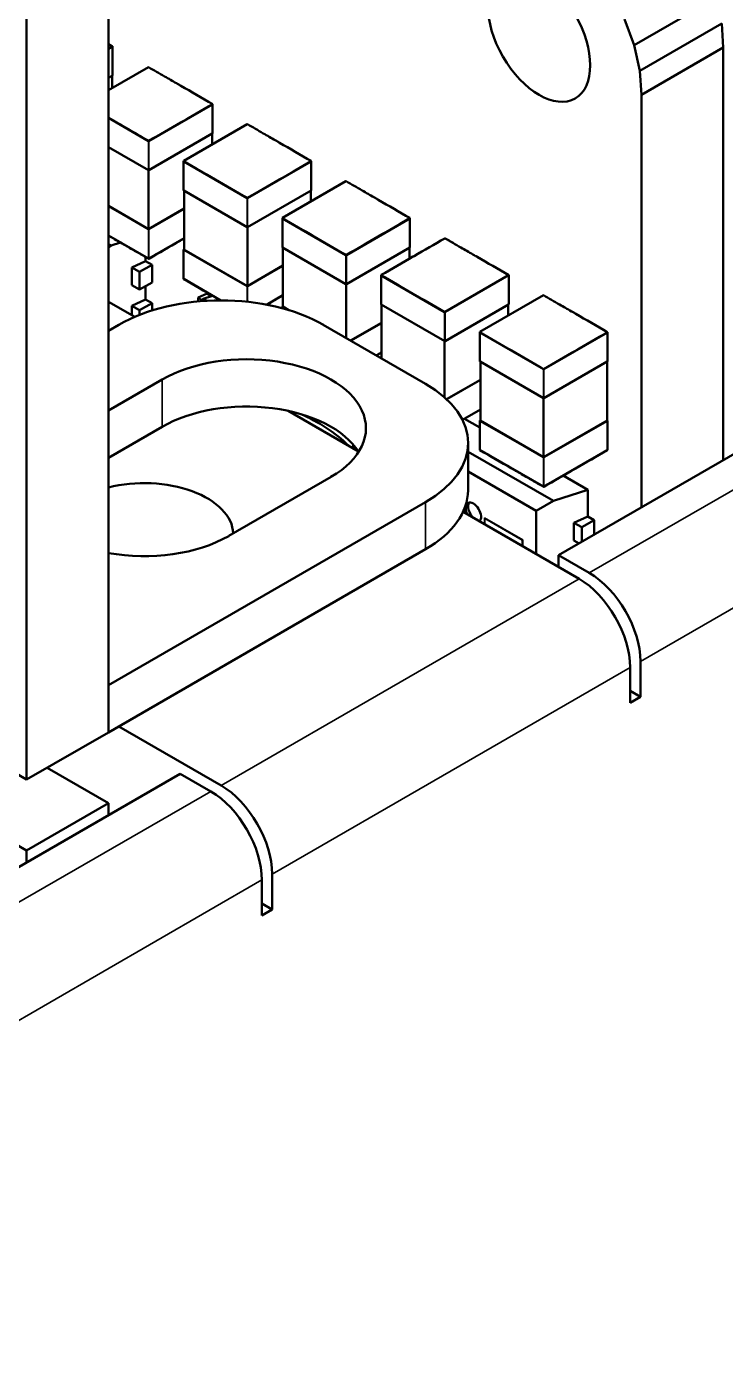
# Model space of a CAD drawing. Header units: millimetres. Extents: x 3137 to 5094, y 789 to 1822.
# Drawn here: x 4183.24 to 4192.9, y 1605.67 to 1624.08 of the extents above; entities that cross this region are included whole.
import ezdxf

# ---------------------------------------------------------------- set-up
doc = ezdxf.new("R2010")
doc.units = ezdxf.units.MM
doc.header["$LTSCALE"] = 1.8
doc.layers.add('외형선(ISO)', color=7, linetype='Continuous', lineweight=50)
doc.layers.add('좁은 외형선(ISO)', color=7, linetype='Continuous', lineweight=35)

msp = doc.modelspace()

# ---------------------------------------------------------------- linework, layer by layer
at = {"layer": '외형선(ISO)'}
for p, q in [((4184.371, 1627.876), (4184.371, 1614.322)), ((4183.24, 1613.669), (4183.24, 1627.223)), ((4192.769, 1624.477), (4191.636, 1623.822)), ((4191.636, 1623.822), (4191.504, 1624.182)), ((4192.85, 1624.122), (4191.716, 1623.468)), ((4192.87, 1623.79), (4192.85, 1624.122)), ((4184.371, 1623.772), (4184.424, 1623.803)), ((4184.425, 1623.405), (4184.425, 1623.805)), ((4191.716, 1623.468), (4191.636, 1623.822)), ((4192.87, 1623.79), (4191.737, 1623.136)), ((4192.87, 1618.086), (4192.87, 1623.79)), ((4184.923, 1623.519), (4184.371, 1623.2)), ((4184.423, 1623.4), (4184.371, 1623.37)), ((4184.42, 1623.228), (4184.42, 1623.399)), ((4191.737, 1623.136), (4191.716, 1623.468)), ((4202.049, 1623.385), (4190.594, 1616.772)), ((4191.737, 1617.432), (4191.737, 1623.136)), ((4184.93, 1622.498), (4185.807, 1623.004)), ((4185.808, 1622.606), (4185.808, 1623.006)), ((4184.371, 1622.816), (4184.923, 1622.498)), ((4186.288, 1622.73), (4185.411, 1622.224)), ((4185.806, 1622.602), (4184.929, 1622.095)), ((4185.803, 1622.45), (4185.803, 1622.6)), ((4184.924, 1622.095), (4184.371, 1622.415)), ((4185.41, 1621.818), (4185.41, 1622.221)), ((4185.411, 1622.216), (4186.288, 1621.709)), ((4186.295, 1621.709), (4187.172, 1622.216)), ((4187.173, 1621.818), (4187.173, 1622.218)), ((4184.926, 1622.095), (4184.926, 1621.279)), ((4187.653, 1621.942), (4186.776, 1621.436)), ((4186.289, 1621.307), (4185.412, 1621.813)), ((4185.418, 1621.81), (4185.418, 1620.995)), ((4187.171, 1621.813), (4186.294, 1621.307)), ((4187.168, 1621.662), (4187.168, 1621.812)), ((4184.926, 1621.279), (4184.371, 1621.6)), ((4185.418, 1621.563), (4184.926, 1621.279)), ((4186.775, 1621.029), (4186.775, 1621.432)), ((4186.776, 1621.427), (4187.653, 1620.921)), ((4187.66, 1620.921), (4188.537, 1621.427)), ((4188.538, 1621.029), (4188.538, 1621.429)), ((4184.923, 1620.873), (4184.371, 1621.192)), ((4186.291, 1621.306), (4186.291, 1620.491)), ((4184.371, 1621.072), (4184.408, 1621.051)), ((4184.408, 1621.051), (4184.371, 1621.029)), ((4184.408, 1621.051), (4184.538, 1621.093)), ((4185.418, 1621.155), (4184.93, 1620.873)), ((4185.409, 1620.993), (4185.409, 1620.59)), ((4185.412, 1620.997), (4185.418, 1621.001)), ((4185.414, 1620.997), (4185.418, 1620.999)), ((4186.291, 1620.491), (4185.414, 1620.997)), ((4187.654, 1620.519), (4186.777, 1621.025)), ((4186.783, 1621.022), (4186.783, 1620.207)), ((4188.536, 1621.025), (4187.659, 1620.519)), ((4188.533, 1620.872), (4188.533, 1621.023)), ((4184.885, 1620.837), (4184.694, 1620.751)), ((4184.885, 1620.893), (4184.885, 1620.837)), ((4184.973, 1620.787), (4184.885, 1620.838)), ((4188.533, 1620.87), (4188.533, 1620.87)), ((4184.694, 1620.751), (4184.694, 1620.506)), ((4184.802, 1620.689), (4184.694, 1620.751)), ((4184.802, 1620.689), (4184.973, 1620.787)), ((4184.802, 1620.689), (4184.802, 1620.444)), ((4184.973, 1620.787), (4184.973, 1620.542)), ((4186.783, 1620.775), (4186.291, 1620.491)), ((4188.139, 1620.241), (4188.14, 1620.641)), ((4188.141, 1620.639), (4189.018, 1620.133)), ((4189.902, 1620.643), (4189.025, 1620.137)), ((4189.903, 1620.241), (4189.903, 1620.644)), ((4184.802, 1620.444), (4184.694, 1620.506)), ((4184.802, 1620.444), (4184.973, 1620.542)), ((4184.884, 1620.491), (4184.884, 1620.306)), ((4185.925, 1620.294), (4185.411, 1620.591)), ((4187.656, 1620.518), (4187.656, 1619.774)), ((4184.371, 1620.276), (4184.734, 1620.066)), ((4184.694, 1620.22), (4184.884, 1620.306)), ((4184.802, 1620.158), (4184.973, 1620.256)), ((4184.884, 1620.307), (4184.973, 1620.256)), ((4184.973, 1620.256), (4184.973, 1620.154)), ((4185.613, 1620.336), (4185.733, 1620.388)), ((4185.613, 1620.336), (4185.613, 1620.28)), ((4185.662, 1620.299), (4185.613, 1620.336)), ((4185.644, 1620.282), (4185.681, 1620.316)), ((4185.811, 1620.358), (4185.681, 1620.316)), ((4185.681, 1620.316), (4185.728, 1620.288)), ((4185.783, 1620.349), (4185.733, 1620.388)), ((4185.813, 1620.359), (4185.813, 1620.359)), ((4186.783, 1620.367), (4186.556, 1620.235)), ((4190.383, 1620.365), (4189.506, 1619.859)), ((4184.694, 1620.22), (4184.694, 1620.09)), ((4184.694, 1620.22), (4184.802, 1620.158)), ((4184.802, 1620.158), (4184.802, 1620.094)), ((4186.569, 1620.233), (4186.562, 1620.237)), ((4186.774, 1620.205), (4186.774, 1620.185)), ((4186.777, 1620.209), (4186.783, 1620.213)), ((4186.779, 1620.209), (4186.783, 1620.211)), ((4186.866, 1620.159), (4186.779, 1620.209)), ((4188.142, 1620.237), (4189.019, 1619.73)), ((4188.144, 1619.492), (4188.144, 1620.235)), ((4189.024, 1619.73), (4189.901, 1620.237)), ((4189.895, 1620.233), (4189.895, 1620.083)), ((4184.371, 1619.874), (4184.512, 1619.956)), ((4188.755, 1619.139), (4187.341, 1619.956)), ((4188.144, 1619.984), (4187.718, 1619.738)), ((4189.018, 1618.952), (4189.018, 1619.731)), ((4189.505, 1619.453), (4189.505, 1619.856)), ((4189.506, 1619.851), (4190.383, 1619.344)), ((4190.39, 1619.344), (4191.267, 1619.85)), ((4191.268, 1619.452), (4191.268, 1619.852)), ((4188.144, 1619.576), (4188.072, 1619.534)), ((4190.384, 1618.942), (4189.507, 1619.448)), ((4189.513, 1619.445), (4189.513, 1618.63)), ((4191.266, 1619.448), (4190.389, 1618.942)), ((4191.263, 1618.632), (4191.263, 1619.447)), ((4184.371, 1618.772), (4185.113, 1619.201)), ((4189.513, 1619.198), (4189.045, 1618.928)), ((4189.513, 1618.786), (4189.263, 1618.642)), ((4190.386, 1618.941), (4190.386, 1618.126)), ((4186.855, 1618.767), (4187.827, 1618.206)), ((4187.101, 1618.7), (4187.267, 1618.604)), ((4187.229, 1618.653), (4187.229, 1618.626)), ((4189.504, 1618.537), (4189.293, 1618.659)), ((4189.504, 1618.628), (4189.504, 1618.225)), ((4189.507, 1618.632), (4189.513, 1618.636)), ((4189.509, 1618.632), (4189.513, 1618.634)), ((4190.386, 1618.126), (4189.509, 1618.632)), ((4191.263, 1618.632), (4190.386, 1618.126)), ((4191.263, 1618.634), (4191.266, 1618.632)), ((4191.268, 1618.628), (4191.268, 1618.228)), ((4185.113, 1618.547), (4184.371, 1618.119)), ((4187.753, 1618.303), (4187.753, 1618.248)), ((4189.341, 1618.323), (4189.341, 1617.67)), ((4189.341, 1618.202), (4190.521, 1617.521)), ((4190.383, 1617.719), (4189.506, 1618.226)), ((4191.267, 1618.226), (4190.39, 1617.719)), ((4190.282, 1617.383), (4189.341, 1617.927)), ((4190.997, 1617.675), (4190.657, 1617.872)), ((4187.447, 1617.853), (4186.033, 1617.037)), ((4184.371, 1614.975), (4188.755, 1617.506)), ((4190.521, 1617.521), (4190.282, 1617.383)), ((4190.521, 1617.521), (4190.997, 1617.675)), ((4190.997, 1617.675), (4190.997, 1617.307)), ((4189.273, 1617.371), (4190.876, 1616.445)), ((4190.282, 1617.383), (4190.282, 1616.788)), ((4190.997, 1617.307), (4190.806, 1617.221)), ((4190.806, 1617.221), (4190.806, 1616.976)), ((4190.915, 1617.158), (4190.806, 1617.221)), ((4190.915, 1617.158), (4191.085, 1617.257)), ((4190.915, 1617.158), (4190.915, 1616.957)), ((4191.085, 1617.257), (4190.997, 1617.308)), ((4191.085, 1617.257), (4191.085, 1617.055)), ((4190.877, 1616.935), (4190.806, 1616.976)), ((4184.371, 1614.322), (4188.755, 1616.853)), ((4190.594, 1616.608), (4190.594, 1616.772)), ((4190.594, 1616.772), (4191.018, 1616.527)), ((4178.007, 1616.69), (4183.24, 1613.669)), ((4191.725, 1615.302), (4191.725, 1614.812)), ((4191.583, 1614.73), (4191.583, 1615.22)), ((4191.725, 1614.812), (4191.583, 1614.894)), ((4191.725, 1614.812), (4191.583, 1614.73)), ((4184.512, 1614.404), (4185.927, 1613.587)), ((4183.24, 1613.669), (4184.371, 1614.322)), ((4183.522, 1613.832), (4184.371, 1613.342)), ((4185.361, 1613.75), (4173.906, 1607.137)), ((4185.785, 1613.506), (4185.361, 1613.75)), ((4184.371, 1613.342), (4183.24, 1612.689)), ((4184.371, 1613.342), (4184.371, 1613.179)), ((4183.24, 1612.689), (4182.391, 1613.179)), ((4183.24, 1612.526), (4183.24, 1612.689)), ((4186.634, 1612.362), (4186.634, 1611.873)), ((4186.492, 1611.791), (4186.492, 1612.281)), ((4186.634, 1611.873), (4186.492, 1611.954)), ((4186.634, 1611.873), (4186.492, 1611.791))]:
    msp.add_line(p, q, dxfattribs=at)
for centre, start, end in [((4184.42, 1623.805), 359.9906, 59.9722), ((4184.42, 1623.405), 300, 359.9906), ((4185.803, 1623.006), 359.9906, 59.9722), ((4185.803, 1622.606), 300, 359.9906), ((4187.168, 1622.218), 359.9906, 59.9722), ((4184.926, 1622.1), 239.9906, 300), ((4185.415, 1621.818), 179.9906, 239.9906), ((4187.168, 1621.818), 300, 359.9906), ((4188.533, 1621.429), 359.9906, 59.9722), ((4186.291, 1621.311), 239.9906, 300), ((4185.414, 1620.993), 120, 179.9906), ((4186.78, 1621.029), 179.9906, 239.9906), ((4188.533, 1621.029), 300, 359.9906), ((4189.021, 1621.147), 60.0533, 119.9816), ((4184.926, 1620.875), 240.0185, 299.9373), ((4188.145, 1620.641), 120.0626, 179.9906), ((4187.656, 1620.523), 239.9906, 300), ((4186.779, 1620.205), 120, 179.9906), ((4188.144, 1620.241), 179.9906, 239.9906), ((4189.898, 1620.241), 300, 359.9906), ((4189.021, 1619.735), 239.9906, 300), ((4191.263, 1619.852), 359.9906, 59.9722), ((4189.51, 1619.453), 179.9906, 239.9906), ((4191.263, 1619.452), 300, 359.9906), ((4190.386, 1618.946), 239.9906, 300), ((4189.509, 1618.628), 120, 179.9906), ((4191.263, 1618.628), 359.9906, 59.9906), ((4191.263, 1618.228), 300.0184, 359.9906), ((4190.386, 1617.722), 240.0185, 299.9373)]:
    msp.add_arc(centre, 0.005, start, end, dxfattribs=at)
msp.add_ellipse((4190.323, 1623.953), major_axis=(0.5, -0.866), ratio=0.57735, dxfattribs=at)
for centre, major_axis, start_param, end_param in [((4185.927, 1619.139), (2, 0), 0.785398, 2.356194), ((4186.28, 1618.527), (1.65, 0), 5.497787, 8.63938), ((4187.341, 1618.323), (2, 0), 5.497787, 7.068583), ((4186.28, 1617.874), (1.65, 0), 0.349938, 2.356194), ((4184.017, 1612.975), (3.25, 5.629), 6.141288, 6.353854), ((4184.866, 1617.057), (1.23, 0), 0.022059, 1.985132), ((4187.341, 1617.67), (2, 0), 5.497787, 6.283185), ((4189.415, 1617.363), (0.075, -0.13), 0.133335, 4.579054), ((4189.45, 1617.383), (-0.075, 0.13), 0.237941, 2.008501), ((4189.45, 1617.383), (0.075, -0.13), 5.845481, 6.045244), ((4184.866, 1617.71), (-1.65, 0), 1.26612, 2.356194), ((4190.876, 1615.628), (-0.5, 0.866), 3.926991, 5.497787), ((4191.018, 1615.71), (0.5, -0.866), 0.785398, 2.356194), ((4185.785, 1612.689), (-0.5, 0.866), 3.926991, 5.497787), ((4185.927, 1612.771), (0.5, -0.866), 0.785398, 2.356194)]:
    msp.add_ellipse(centre, major_axis=major_axis, ratio=0.57735, start_param=start_param, end_param=end_param, dxfattribs=at)
for points in [[(4184.371, 1623.839), (4184.388, 1623.829), (4184.406, 1623.819), (4184.423, 1623.809)], [(4184.926, 1623.518), (4184.925, 1623.519), (4184.924, 1623.519), (4184.923, 1623.519)], [(4186.291, 1622.73), (4186.29, 1622.73), (4186.289, 1622.731), (4186.288, 1622.73)], [(4187.656, 1621.941), (4187.655, 1621.942), (4187.654, 1621.942), (4187.653, 1621.942)], [(4189.902, 1620.643), (4189.903, 1620.644), (4189.903, 1620.644), (4189.903, 1620.644)], [(4190.386, 1620.365), (4190.385, 1620.365), (4190.384, 1620.366), (4190.383, 1620.365)]]:
    msp.add_open_spline(points, degree=3, dxfattribs=at)
for points, knots in [([(4184.926, 1623.518), (4185, 1623.476), (4185.073, 1623.434), (4185.201, 1623.36), (4185.256, 1623.328), (4185.321, 1623.29), (4185.332, 1623.284), (4185.347, 1623.276), (4185.352, 1623.273), (4185.361, 1623.267), (4185.366, 1623.265), (4185.516, 1623.178), (4185.661, 1623.094), (4185.806, 1623.01)], [0, 0, 0, 0, 0.0310884, 0.0310884, 0.0544048, 0.0544048, 0.0587766, 0.0587766, 0.0608259, 0.0608259, 0.0628111, 0.0628111, 0.1243539, 0.1243539, 0.1243539, 0.1243539]), ([(4186.291, 1622.73), (4186.365, 1622.688), (4186.438, 1622.645), (4186.566, 1622.571), (4186.621, 1622.54), (4186.686, 1622.502), (4186.697, 1622.496), (4186.712, 1622.487), (4186.717, 1622.484), (4186.726, 1622.479), (4186.731, 1622.476), (4186.881, 1622.39), (4187.026, 1622.306), (4187.171, 1622.222)], [0, 0, 0, 0, 0.0310884, 0.0310884, 0.0544048, 0.0544048, 0.0587766, 0.0587766, 0.0608259, 0.0608259, 0.0628111, 0.0628111, 0.1243539, 0.1243539, 0.1243539, 0.1243539]), ([(4185.411, 1622.224), (4185.41, 1622.223), (4185.41, 1622.222), (4185.41, 1622.22), (4185.41, 1622.219), (4185.41, 1622.219), (4185.41, 1622.218), (4185.41, 1622.218), (4185.41, 1622.217), (4185.411, 1622.217), (4185.411, 1622.217), (4185.411, 1622.216), (4185.411, 1622.216), (4185.411, 1622.216), (4185.411, 1622.216), (4185.411, 1622.216), (4185.411, 1622.216), (4185.411, 1622.216), (4185.411, 1622.216), (4185.411, 1622.216), (4185.411, 1622.216), (4185.411, 1622.216)], [0.0000000028, 0.0000000028, 0.0000000028, 0.0000000028, 0.0004738719, 0.0004738719, 0.0004738719, 0.0007108064, 0.0007108064, 0.0007108064, 0.0008292737, 0.0008292737, 0.0008292737, 0.0008885073, 0.0008885073, 0.0008885073, 0.0009181242, 0.0009181242, 0.0009181242, 0.0009329326, 0.0009329326, 0.0009329326, 0.000947741, 0.000947741, 0.000947741, 0.000947741]), ([(4187.656, 1621.941), (4187.73, 1621.899), (4187.803, 1621.857), (4187.931, 1621.783), (4187.986, 1621.751), (4188.051, 1621.714), (4188.062, 1621.708), (4188.077, 1621.699), (4188.082, 1621.696), (4188.091, 1621.691), (4188.096, 1621.688), (4188.246, 1621.601), (4188.391, 1621.518), (4188.536, 1621.434)], [0, 0, 0, 0, 0.0310884, 0.0310884, 0.0544048, 0.0544048, 0.0587766, 0.0587766, 0.0608259, 0.0608259, 0.0628111, 0.0628111, 0.1243539, 0.1243539, 0.1243539, 0.1243539]), ([(4186.776, 1621.436), (4186.775, 1621.435), (4186.775, 1621.433), (4186.775, 1621.432), (4186.775, 1621.431), (4186.775, 1621.43), (4186.775, 1621.43), (4186.775, 1621.429), (4186.775, 1621.429), (4186.776, 1621.428), (4186.776, 1621.428), (4186.776, 1621.428), (4186.776, 1621.428), (4186.776, 1621.428), (4186.776, 1621.428), (4186.776, 1621.428), (4186.776, 1621.428), (4186.776, 1621.428), (4186.776, 1621.428), (4186.776, 1621.427), (4186.776, 1621.427), (4186.776, 1621.427)], [0.0000000028, 0.0000000028, 0.0000000028, 0.0000000028, 0.0004738719, 0.0004738719, 0.0004738719, 0.0007108064, 0.0007108064, 0.0007108064, 0.0008292737, 0.0008292737, 0.0008292737, 0.0008885073, 0.0008885073, 0.0008885073, 0.0009181242, 0.0009181242, 0.0009181242, 0.0009329326, 0.0009329326, 0.0009329326, 0.000947741, 0.000947741, 0.000947741, 0.000947741]), ([(4184.924, 1620.871), (4184.85, 1620.913), (4184.777, 1620.955), (4184.649, 1621.029), (4184.594, 1621.061), (4184.529, 1621.099), (4184.518, 1621.104), (4184.503, 1621.113), (4184.498, 1621.116), (4184.489, 1621.122), (4184.484, 1621.124), (4184.443, 1621.148), (4184.407, 1621.169), (4184.371, 1621.19)], [0, 0, 0, 0, 0.03108835, 0.03108835, 0.05440463, 0.05440463, 0.05877643, 0.05877643, 0.06082571, 0.06082571, 0.06281096, 0.06281096, 0.0781672, 0.0781672, 0.0781672, 0.0781672]), ([(4185.418, 1621.153), (4185.401, 1621.143), (4185.384, 1621.133), (4185.363, 1621.121), (4185.358, 1621.118), (4185.212, 1621.034), (4185.07, 1620.952), (4184.929, 1620.871)], [0.05479997, 0.05479997, 0.05479997, 0.05479997, 0.06200025, 0.06200025, 0.06393776, 0.06393776, 0.1240006, 0.1240006, 0.1240006, 0.1240006]), ([(4188.142, 1620.646), (4188.288, 1620.73), (4188.434, 1620.815), (4188.585, 1620.902), (4188.59, 1620.904), (4188.736, 1620.989), (4188.877, 1621.07), (4189.019, 1621.152)], [0, 0, 0, 0, 0.0620003, 0.0620003, 0.0639378, 0.0639378, 0.1240006, 0.1240006, 0.1240006, 0.1240006]), ([(4189.024, 1621.152), (4189.097, 1621.11), (4189.17, 1621.067), (4189.299, 1620.993), (4189.354, 1620.962), (4189.419, 1620.924), (4189.429, 1620.918), (4189.444, 1620.909), (4189.449, 1620.906), (4189.459, 1620.901), (4189.463, 1620.898), (4189.613, 1620.812), (4189.758, 1620.728), (4189.903, 1620.644)], [0, 0, 0, 0, 0.0310884, 0.0310884, 0.0544047, 0.0544047, 0.0587765, 0.0587765, 0.0608258, 0.0608258, 0.0628111, 0.0628111, 0.1243538, 0.1243538, 0.1243538, 0.1243538]), ([(4185.411, 1620.591), (4185.411, 1620.591), (4185.411, 1620.591), (4185.411, 1620.591), (4185.41, 1620.591), (4185.409, 1620.59), (4185.409, 1620.59)], [-0.0000046349, -0.0000046349, -0.0000046349, -0.0000046349, 0.0000103556, 0.0000103556, 0.0000103556, 0.000523646, 0.000523646, 0.000523646, 0.000523646]), ([(4185.922, 1620.294), (4185.916, 1620.297), (4185.91, 1620.301), (4185.894, 1620.31), (4185.883, 1620.316), (4185.868, 1620.325), (4185.863, 1620.328), (4185.854, 1620.333), (4185.849, 1620.336), (4185.7, 1620.422), (4185.554, 1620.506), (4185.409, 1620.59)], [0.05191787, 0.05191787, 0.05191787, 0.05191787, 0.05440463, 0.05440463, 0.05877643, 0.05877643, 0.06082571, 0.06082571, 0.06281096, 0.06281096, 0.12435351, 0.12435351, 0.12435351, 0.12435351]), ([(4186.783, 1620.365), (4186.766, 1620.355), (4186.749, 1620.345), (4186.728, 1620.332), (4186.723, 1620.33), (4186.665, 1620.296), (4186.612, 1620.266), (4186.558, 1620.235)], [0.05480035, 0.05480035, 0.05480035, 0.05480035, 0.06200025, 0.06200025, 0.06393776, 0.06393776, 0.08655749, 0.08655749, 0.08655749, 0.08655749]), ([(4190.386, 1620.365), (4190.46, 1620.322), (4190.533, 1620.28), (4190.661, 1620.206), (4190.716, 1620.174), (4190.781, 1620.137), (4190.792, 1620.131), (4190.807, 1620.122), (4190.812, 1620.119), (4190.821, 1620.114), (4190.826, 1620.111), (4190.976, 1620.025), (4191.121, 1619.941), (4191.266, 1619.857)], [0, 0, 0, 0, 0.0310884, 0.0310884, 0.0544048, 0.0544048, 0.0587766, 0.0587766, 0.0608259, 0.0608259, 0.0628111, 0.0628111, 0.1243539, 0.1243539, 0.1243539, 0.1243539]), ([(4189.018, 1620.133), (4189.018, 1620.133), (4189.018, 1620.133), (4189.018, 1620.133), (4189.019, 1620.134), (4189.023, 1620.136), (4189.025, 1620.137)], [-0.0000046349, -0.0000046349, -0.0000046349, -0.0000046349, 0.0000103556, 0.0000103556, 0.0000103556, 0.0009547571, 0.0009547571, 0.0009547571, 0.0009547571]), ([(4189.506, 1619.859), (4189.505, 1619.858), (4189.505, 1619.857), (4189.505, 1619.855), (4189.505, 1619.854), (4189.505, 1619.854), (4189.505, 1619.853), (4189.505, 1619.852), (4189.505, 1619.852), (4189.506, 1619.852), (4189.506, 1619.852), (4189.506, 1619.851), (4189.506, 1619.851), (4189.506, 1619.851), (4189.506, 1619.851), (4189.506, 1619.851), (4189.506, 1619.851), (4189.506, 1619.851), (4189.506, 1619.851), (4189.506, 1619.851), (4189.506, 1619.851), (4189.506, 1619.851)], [0.0000000028, 0.0000000028, 0.0000000028, 0.0000000028, 0.0004738719, 0.0004738719, 0.0004738719, 0.0007108064, 0.0007108064, 0.0007108064, 0.0008292737, 0.0008292737, 0.0008292737, 0.0008885073, 0.0008885073, 0.0008885073, 0.0009181242, 0.0009181242, 0.0009181242, 0.0009329326, 0.0009329326, 0.0009329326, 0.000947741, 0.000947741, 0.000947741, 0.000947741]), ([(4188.144, 1619.574), (4188.129, 1619.565), (4188.113, 1619.556), (4188.093, 1619.544), (4188.088, 1619.541), (4188.08, 1619.537), (4188.077, 1619.535), (4188.073, 1619.533)], [0.05531646, 0.05531646, 0.05531646, 0.05531646, 0.06200025, 0.06200025, 0.06393776, 0.06393776, 0.06537123, 0.06537123, 0.06537123, 0.06537123]), ([(4189.506, 1618.226), (4189.506, 1618.226), (4189.506, 1618.226), (4189.506, 1618.226), (4189.505, 1618.225), (4189.504, 1618.225), (4189.504, 1618.225)], [-0.0000046349, -0.0000046349, -0.0000046349, -0.0000046349, 0.0000103556, 0.0000103556, 0.0000103556, 0.000523646, 0.000523646, 0.000523646, 0.000523646]), ([(4190.384, 1617.717), (4190.31, 1617.759), (4190.237, 1617.802), (4190.109, 1617.876), (4190.054, 1617.907), (4189.989, 1617.945), (4189.978, 1617.951), (4189.963, 1617.96), (4189.958, 1617.963), (4189.949, 1617.968), (4189.944, 1617.971), (4189.795, 1618.057), (4189.649, 1618.141), (4189.504, 1618.225)], [0, 0, 0, 0, 0.0310883, 0.0310883, 0.0544046, 0.0544046, 0.0587764, 0.0587764, 0.0608257, 0.0608257, 0.062811, 0.062811, 0.1243535, 0.1243535, 0.1243535, 0.1243535]), ([(4191.266, 1618.223), (4191.119, 1618.139), (4190.973, 1618.054), (4190.823, 1617.967), (4190.818, 1617.965), (4190.672, 1617.88), (4190.53, 1617.799), (4190.389, 1617.717)], [0, 0, 0, 0, 0.0620003, 0.0620003, 0.0639378, 0.0639378, 0.1240006, 0.1240006, 0.1240006, 0.1240006])]:
    msp.add_open_spline(points, degree=3, knots=knots, dxfattribs=at)
at = {"layer": '좁은 외형선(ISO)'}
for p, q in [((4184.424, 1623.803), (4184.424, 1623.403)), ((4184.424, 1623.403), (4184.371, 1623.372)), ((4202.473, 1623.14), (4191.018, 1616.527)), ((4185.807, 1623.004), (4185.807, 1622.604)), ((4184.923, 1622.498), (4184.923, 1622.098)), ((4185.807, 1622.604), (4184.93, 1622.098)), ((4184.93, 1622.098), (4184.93, 1622.498)), ((4184.923, 1622.098), (4184.371, 1622.416)), ((4185.411, 1621.816), (4185.411, 1622.216)), ((4187.172, 1622.216), (4187.172, 1621.815)), ((4191.725, 1615.302), (4203.18, 1621.915)), ((4186.288, 1621.309), (4185.411, 1621.816)), ((4187.172, 1621.815), (4186.295, 1621.309)), ((4184.371, 1621.592), (4184.923, 1621.273)), ((4184.93, 1621.273), (4185.418, 1621.555)), ((4186.288, 1621.709), (4186.288, 1621.309)), ((4186.295, 1621.309), (4186.295, 1621.709)), ((4186.776, 1621.027), (4186.776, 1621.427)), ((4188.537, 1621.427), (4188.537, 1621.027)), ((4184.923, 1621.273), (4184.923, 1620.873)), ((4184.93, 1620.873), (4184.93, 1621.273)), ((4187.653, 1620.521), (4186.776, 1621.027)), ((4188.537, 1621.027), (4187.66, 1620.521)), ((4185.411, 1620.591), (4185.411, 1620.991)), ((4185.411, 1620.991), (4186.288, 1620.485)), ((4187.653, 1620.921), (4187.653, 1620.521)), ((4187.66, 1620.521), (4187.66, 1620.921)), ((4186.295, 1620.485), (4186.783, 1620.767)), ((4188.141, 1620.239), (4188.141, 1620.639)), ((4189.902, 1620.643), (4189.902, 1620.239)), ((4186.288, 1620.485), (4186.288, 1620.275)), ((4186.295, 1620.274), (4186.295, 1620.485)), ((4186.776, 1620.185), (4186.776, 1620.203)), ((4186.776, 1620.203), (4186.837, 1620.168)), ((4189.018, 1619.733), (4188.141, 1620.239)), ((4189.018, 1620.133), (4189.018, 1619.733)), ((4189.902, 1620.239), (4189.025, 1619.733)), ((4189.025, 1619.733), (4189.025, 1620.137)), ((4187.725, 1619.734), (4188.144, 1619.976)), ((4189.506, 1619.451), (4189.506, 1619.851)), ((4191.267, 1619.85), (4191.267, 1619.45)), ((4190.383, 1618.944), (4189.506, 1619.451)), ((4190.383, 1619.344), (4190.383, 1618.944)), ((4191.267, 1619.45), (4190.39, 1618.944)), ((4190.39, 1618.944), (4190.39, 1619.344)), ((4185.113, 1619.201), (4185.113, 1618.547)), ((4189.05, 1618.923), (4189.513, 1619.19)), ((4189.506, 1618.226), (4189.506, 1618.626)), ((4189.506, 1618.626), (4190.383, 1618.12)), ((4190.39, 1618.12), (4191.267, 1618.626)), ((4191.267, 1618.626), (4191.267, 1618.226)), ((4190.383, 1618.12), (4190.383, 1617.719)), ((4190.39, 1617.719), (4190.39, 1618.12)), ((4188.755, 1617.506), (4188.755, 1616.853)), ((4189.567, 1617.201), (4189.567, 1617.29)), ((4189.567, 1617.29), (4190.098, 1616.984)), ((4189.575, 1617.197), (4189.575, 1617.278)), ((4189.575, 1617.278), (4190.091, 1616.98)), ((4190.091, 1616.98), (4190.091, 1616.899)), ((4190.098, 1616.984), (4190.098, 1616.894)), ((4190.876, 1616.445), (4185.927, 1613.587)), ((4186.634, 1612.362), (4191.583, 1615.22)), ((4185.785, 1613.506), (4174.33, 1606.892)), ((4175.037, 1605.667), (4186.492, 1612.281))]:
    msp.add_line(p, q, dxfattribs=at)
for centre, major_axis, ratio, start_param, end_param in [((4009.887, 1318.577), (170.559, 307.488), 0.816532, 6.26727, 6.267468), ((4010.35, 1520.861), (301.967, 175.754), 0.004955, 0.953533, 0.953733), ((4184.42, 1623.805), (0.005, 0), 0.57746, 5.497882, 6.283185), ((4184.42, 1623.405), (0.0025, -0.00433), 0.57735, 0, 0.785208), ((4184.42, 1623.405), (0.005, 0), 0.57746, 5.497882, 6.283185), ((4011.27, 1317.778), (170.559, 307.488), 0.816532, 6.26727, 6.27081), ((4011.733, 1520.062), (301.967, 175.754), 0.004955, 0.953533, 0.957082), ((4185.803, 1623.006), (0.005, 0), 0.57746, 5.497882, 6.283185), ((4358.699, 1521.245), (302.247, -175.084), 0.001809, 2.184368, 2.186616), ((4012.635, 1316.989), (170.559, 307.488), 0.816532, 6.26727, 6.27081), ((4184.926, 1622.5), (0.005, 0), 0.57746, 3.927086, 5.498229), ((4185.803, 1622.606), (0.0025, -0.00433), 0.57735, 0, 0.785208), ((4185.803, 1622.606), (0.005, 0), 0.57746, 5.497882, 6.283185), ((4184.926, 1622.1), (0.005, 0), 0.57746, 3.927086, 5.497882), ((4184.926, 1622.1), (-0.0025, -0.00433), 0.577241, 5.497882, 6.283185), ((4184.926, 1622.1), (0.0025, -0.00433), 0.57735, 0, 0.785208), ((4360.064, 1520.456), (302.247, -175.084), 0.001809, 2.184368, 2.187932), ((4013.098, 1519.274), (301.967, 175.754), 0.004955, 0.953533, 0.957082), ((4187.168, 1622.218), (0.005, 0), 0.57746, 5.497882, 6.283185), ((4014, 1316.201), (170.559, 307.488), 0.816532, 6.26727, 6.27081), ((4185.415, 1621.818), (-0.005, 0), 0.57746, 0, 0.785493), ((4185.415, 1621.818), (-0.0025, -0.00433), 0.577241, 5.497882, 6.283185), ((4187.168, 1621.818), (0.0025, -0.00433), 0.57735, 0, 0.785208), ((4187.168, 1621.818), (0.005, 0), 0.57746, 5.497882, 6.283185), ((4186.291, 1621.711), (0.005, 0), 0.57746, 3.927086, 5.498229), ((4361.429, 1519.668), (302.247, -175.084), 0.001809, 2.184368, 2.187932), ((4014.463, 1518.486), (301.967, 175.754), 0.004955, 0.953533, 0.957082), ((4188.533, 1621.429), (0.005, 0), 0.57746, 5.497882, 6.283185), ((4184.926, 1621.275), (0.0025, 0.00433), 0.577241, 0.785493, 2.356289), ((4184.926, 1621.275), (-0.005, 0), 0.57746, 0.785493, 2.356289), ((4184.926, 1621.275), (0.0025, -0.00433), 0.57735, 0.785208, 2.356005), ((4186.291, 1621.311), (0.005, 0), 0.57746, 3.927086, 5.497882), ((4186.291, 1621.311), (-0.0025, -0.00433), 0.577241, 5.497882, 6.283185), ((4186.291, 1621.311), (0.0025, -0.00433), 0.57735, 0, 0.785208), ((4185.414, 1620.993), (-0.005, 0), 0.57746, 0, 0.785493), ((4185.414, 1620.993), (0.0025, 0.00433), 0.577241, 0.785493, 2.356289), ((4185.414, 1620.993), (-0.0025, 0.00433), 0.57735, 5.497597, 6.283185), ((4186.78, 1621.029), (-0.005, 0), 0.57746, 0, 0.785493), ((4186.78, 1621.029), (-0.0025, -0.00433), 0.577241, 5.497882, 6.283185), ((4362.312, 1320.7), (-174.344, 299.843), 0.816496, 6.278891, 6.282466), ((4188.533, 1621.029), (0.0025, -0.00433), 0.57735, 0, 0.785208), ((4188.533, 1621.029), (0.005, 0), 0.57746, 5.497882, 6.283185), ((4001.695, 1309.66), (199.56, 303.969), 0.816131, 0.044965, 0.048389), ((4184.926, 1620.875), (-0.005, 0), 0.57746, 0.785245, 2.356289), ((4187.656, 1620.923), (0.005, 0), 0.57746, 3.927086, 5.498229), ((4188.145, 1620.641), (-0.005, 0), 0.57746, 0, 0.785741), ((4362.802, 1519.561), (-301.917, 174.498), 0.000419, 5.325944, 5.329515), ((4186.291, 1620.487), (0.0025, 0.00433), 0.577241, 0.785493, 2.356289), ((4186.291, 1620.487), (-0.005, 0), 0.57746, 0.785493, 2.356289), ((4186.291, 1620.487), (0.0025, -0.00433), 0.57735, 0.785208, 2.356005), ((4187.656, 1620.523), (0.005, 0), 0.57746, 3.927086, 5.497882), ((4187.656, 1620.523), (-0.0025, -0.00433), 0.577241, 5.497882, 6.283185), ((4187.656, 1620.523), (0.0025, -0.00433), 0.57735, 0, 0.785208), ((4016.73, 1314.624), (170.559, 307.488), 0.816532, 6.26727, 6.27081), ((4186.779, 1620.205), (-0.005, 0), 0.57746, 0, 0.785493), ((4186.779, 1620.205), (0.0025, 0.00433), 0.577241, 0.785493, 2.356289), ((4186.779, 1620.205), (-0.0025, 0.00433), 0.57735, 5.497597, 6.283185), ((4188.144, 1620.241), (-0.005, 0), 0.57746, 0, 0.785493), ((4188.144, 1620.241), (-0.0025, -0.00433), 0.577241, 5.497882, 6.283185), ((4189.898, 1620.241), (0.0025, -0.00433), 0.57735, 0, 0.785209), ((4189.898, 1620.241), (0.005, 0), 0.57746, 5.497882, 6.283185), ((4189.021, 1619.735), (0.005, 0), 0.57746, 3.927086, 5.497882), ((4189.021, 1619.735), (-0.0025, -0.00433), 0.577241, 5.497882, 6.283185), ((4189.021, 1619.735), (0.0025, -0.00433), 0.57735, 0, 0.785209), ((4364.159, 1518.091), (302.247, -175.084), 0.001809, 2.184368, 2.187932), ((4017.193, 1516.909), (301.967, 175.754), 0.004955, 0.953533, 0.957082), ((4191.263, 1619.852), (0.005, 0), 0.57746, 5.497882, 6.283185), ((4189.51, 1619.453), (-0.005, 0), 0.57746, 0, 0.785493), ((4189.51, 1619.453), (-0.0025, -0.00433), 0.577241, 5.497882, 6.283185), ((4190.386, 1619.346), (0.005, 0), 0.57746, 3.927086, 5.498229), ((4191.263, 1619.452), (0.0025, -0.00433), 0.57735, 0, 0.785208), ((4191.263, 1619.452), (0.005, 0), 0.57746, 5.497882, 6.283185), ((4190.386, 1618.946), (0.005, 0), 0.57746, 3.927086, 5.497882), ((4190.386, 1618.946), (-0.0025, -0.00433), 0.577241, 5.497882, 6.283185), ((4190.386, 1618.946), (0.0025, -0.00433), 0.57735, 0, 0.785208), ((4189.509, 1618.628), (-0.005, 0), 0.57746, 0, 0.785493), ((4189.509, 1618.628), (0.0025, 0.00433), 0.577241, 0.785493, 2.356289), ((4189.509, 1618.628), (-0.0025, 0.00433), 0.57735, 5.497597, 6.283185), ((4191.263, 1618.628), (0.0025, 0.00433), 0.577241, 0, 0.785493), ((4191.263, 1618.628), (-0.0025, 0.00433), 0.57735, 3.926801, 5.497597), ((4191.263, 1618.628), (0.005, 0), 0.57746, 5.497882, 6.283185), ((4190.386, 1618.122), (0.0025, 0.00433), 0.577241, 0.785493, 2.356289), ((4190.386, 1618.122), (-0.005, 0), 0.57746, 0.785493, 2.356289), ((4190.386, 1618.122), (0.0025, -0.00433), 0.57735, 0.785208, 2.356005), ((4191.263, 1618.228), (0.005, 0), 0.57746, 5.497567, 6.283185), ((4190.386, 1617.722), (-0.005, 0), 0.57746, 0.785245, 2.356289)]:
    msp.add_ellipse(centre, major_axis=major_axis, ratio=ratio, start_param=start_param, end_param=end_param, dxfattribs=at)
for points in [[(4184.42, 1623.809), (4184.421, 1623.809), (4184.422, 1623.809), (4184.423, 1623.809)], [(4184.424, 1623.803), (4184.424, 1623.805), (4184.422, 1623.808), (4184.42, 1623.809)], [(4185.803, 1623.01), (4185.804, 1623.011), (4185.805, 1623.011), (4185.806, 1623.01)], [(4185.807, 1623.004), (4185.807, 1623.006), (4185.805, 1623.009), (4185.803, 1623.01)], [(4184.923, 1622.498), (4184.923, 1622.5), (4184.925, 1622.503), (4184.926, 1622.504)], [(4184.926, 1622.504), (4184.928, 1622.503), (4184.93, 1622.5), (4184.93, 1622.498)], [(4187.168, 1622.222), (4187.169, 1622.222), (4187.17, 1622.222), (4187.171, 1622.222)], [(4187.172, 1622.216), (4187.172, 1622.217), (4187.17, 1622.221), (4187.168, 1622.222)], [(4186.288, 1621.709), (4186.288, 1621.711), (4186.29, 1621.714), (4186.291, 1621.715)], [(4186.291, 1621.715), (4186.293, 1621.714), (4186.295, 1621.711), (4186.295, 1621.709)], [(4188.533, 1621.433), (4188.534, 1621.434), (4188.535, 1621.434), (4188.536, 1621.433)], [(4188.537, 1621.427), (4188.537, 1621.429), (4188.535, 1621.432), (4188.533, 1621.433)], [(4189.021, 1621.152), (4189.021, 1621.152), (4189.02, 1621.152), (4189.019, 1621.152)], [(4189.024, 1621.152), (4189.023, 1621.152), (4189.022, 1621.152), (4189.021, 1621.152)], [(4184.924, 1620.871), (4184.923, 1620.871), (4184.923, 1620.872), (4184.923, 1620.873)], [(4184.93, 1620.873), (4184.93, 1620.872), (4184.929, 1620.871), (4184.929, 1620.871)], [(4187.653, 1620.921), (4187.653, 1620.923), (4187.655, 1620.926), (4187.656, 1620.927)], [(4187.656, 1620.927), (4187.658, 1620.926), (4187.66, 1620.923), (4187.66, 1620.921)], [(4188.145, 1620.645), (4188.143, 1620.644), (4188.141, 1620.641), (4188.141, 1620.639)], [(4188.142, 1620.645), (4188.143, 1620.646), (4188.144, 1620.646), (4188.145, 1620.645)], [(4191.263, 1619.857), (4191.264, 1619.857), (4191.265, 1619.857), (4191.266, 1619.857)], [(4191.267, 1619.85), (4191.267, 1619.852), (4191.265, 1619.856), (4191.263, 1619.857)], [(4190.383, 1619.344), (4190.383, 1619.346), (4190.385, 1619.349), (4190.386, 1619.35)], [(4190.386, 1619.35), (4190.388, 1619.349), (4190.39, 1619.346), (4190.39, 1619.344)], [(4191.265, 1618.224), (4191.266, 1618.224), (4191.267, 1618.225), (4191.267, 1618.226)], [(4190.384, 1617.717), (4190.383, 1617.718), (4190.383, 1617.719), (4190.383, 1617.719)], [(4190.39, 1617.719), (4190.39, 1617.719), (4190.389, 1617.718), (4190.389, 1617.717)]]:
    msp.add_open_spline(points, degree=3, dxfattribs=at)

doc.saveas('drawing.dxf')
